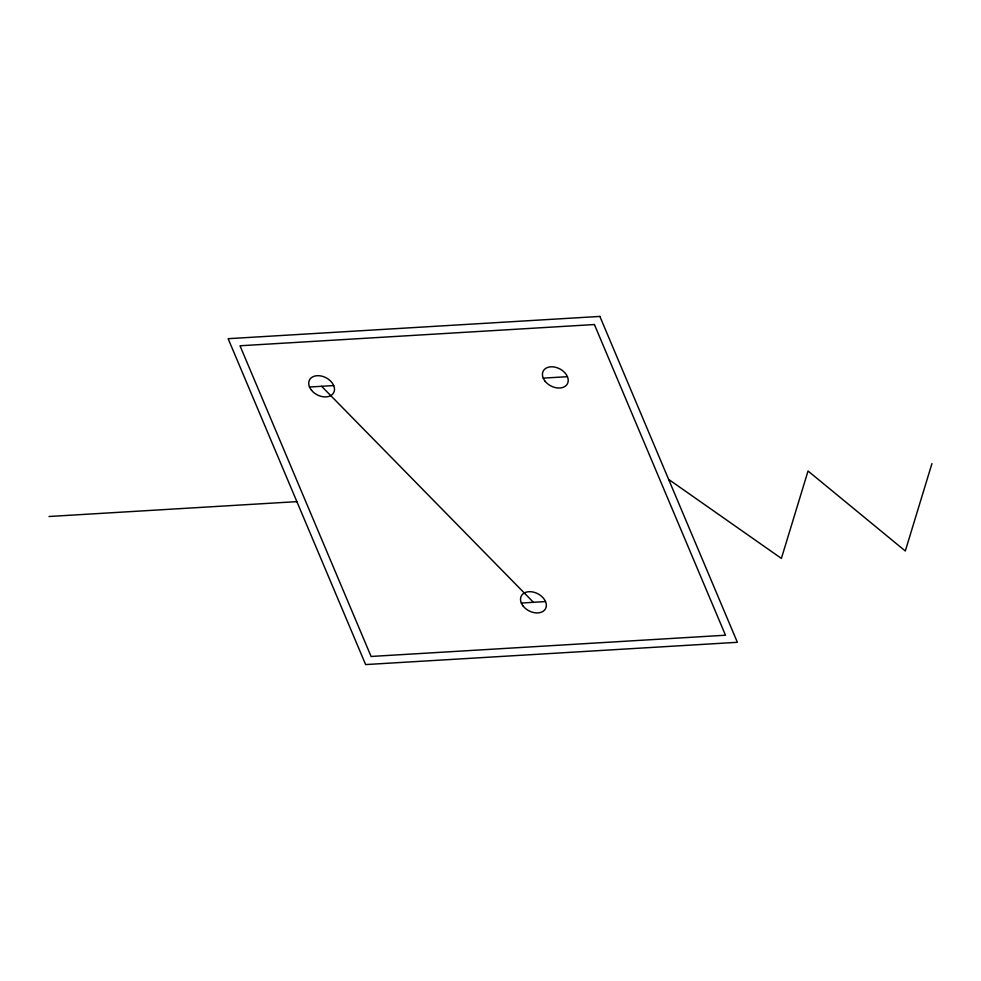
<?xml version="1.0" encoding="UTF-8"?>
<svg xmlns="http://www.w3.org/2000/svg" width="981" height="981" viewBox="0 0 981 981"><rect width="100%" height="100%" fill="white"/><g stroke="black" fill="none" stroke-linecap="round" stroke-linejoin="round"><path stroke-width="1.47" d="M931.95 463.584L905.304 550.991L808.037 471.003L781.391 558.422L668.613 479.366M309.518 387.017L333.724 385.57M543.229 378.139L567.435 376.679M49.05 516.496L296.875 501.634M521.328 603.033L545.534 601.574M321.621 386.293L533.431 602.309M599.869 316.422L228.132 338.69L365.631 664.578L737.369 642.31L599.869 316.422M594.4 324.539L240.014 345.778L371.088 656.461L725.486 635.222L594.4 324.539M523.327 606.295A13.673 9.626 27.7 0 0 545.436 608.845A13.673 9.626 27.7 0 0 531.543 591.776A13.673 9.626 27.7 0 0 523.327 606.295M545.228 381.401A13.673 9.626 27.7 0 0 567.325 383.951A13.673 9.626 27.7 0 0 553.443 366.882A13.673 9.626 27.7 0 0 545.228 381.401M311.517 390.291A13.673 9.626 27.7 0 0 333.614 392.841A13.673 9.626 27.7 0 0 319.72 375.772A13.673 9.626 27.7 0 0 311.517 390.291"/></g></svg>
